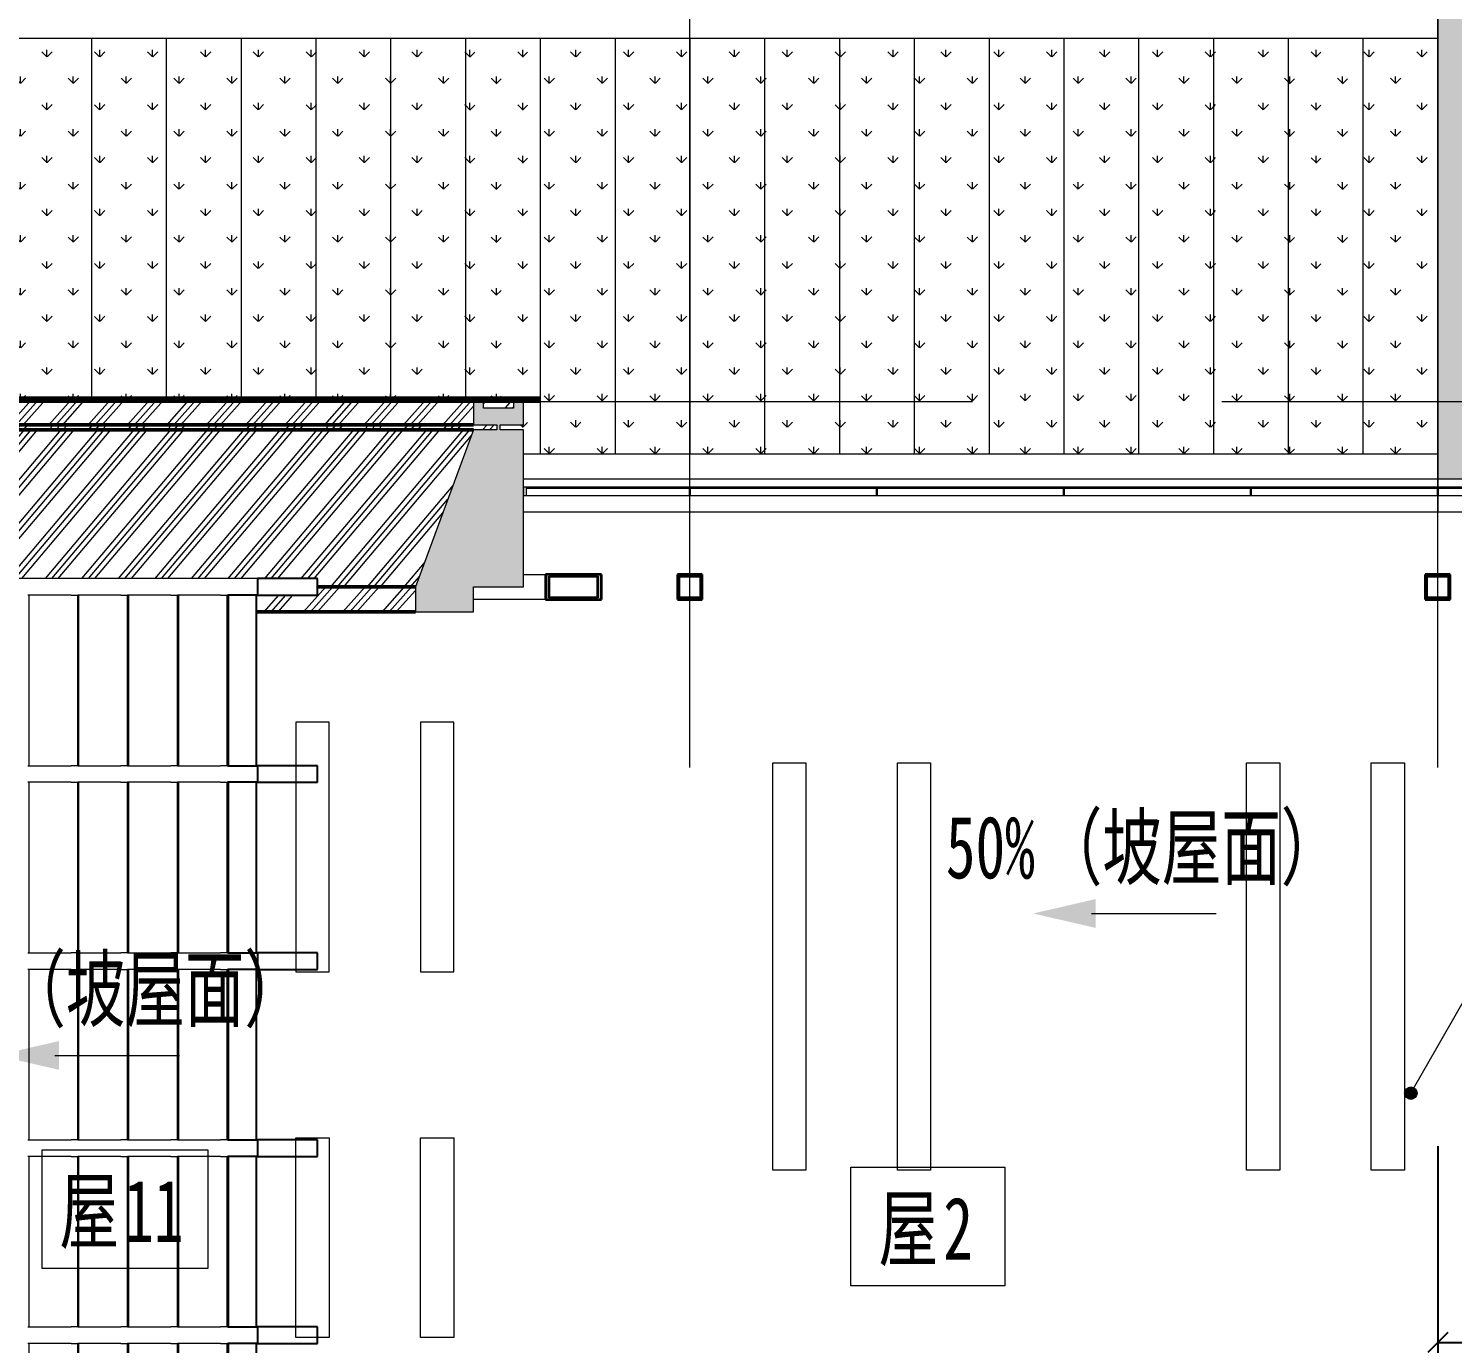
# Model space of a CAD drawing. Header units: millimetres. Extents: x 124696 to 347024, y 412631 to 564609.
# Drawn here: x 154693 to 163260, y 540677 to 548586 of the extents above; entities that cross this region are included whole.
import ezdxf

# ---------------------------------------------------------------- set-up
doc = ezdxf.new("R2010")
doc.units = ezdxf.units.MM
doc.header["$LTSCALE"] = 1500
doc.header["$MEASUREMENT"] = 0
for name, pattern in [('二层平面图$0$Aligning Line', [6.35, 3.175, -3.175]), ('二层平面图$0$IMPORT-216002', [3, 2, -1]), ('二层平面图$0$轴网线_12_3_3_3 mm', [21, 12, -3, 3, -3])]:
    doc.linetypes.add(name, pattern=pattern)
doc.layers.add('0-建筑底图', color=7, linetype='Continuous')
for name, color, linetype, lineweight in [('二层平面图$0$0-1', 7, 'Continuous', 5), ('二层平面图$0$A-FLOR-STRS', 51, 'Continuous', 9), ('二层平面图$0$A-LINE', 7, 'Continuous', 9), ('二层平面图$0$A-LINE-1', 7, '二层平面图$0$IMPORT-216002', 9), ('二层平面图$0$A-LINE-2', 7, 'Continuous', 20), ('二层平面图$0$A-LINE-4', 7, '二层平面图$0$Aligning Line', 100), ('二层平面图$0$A-NORM-MODEL-1', 9, 'Continuous', 9), ('二层平面图$0$A-NORM-MODEL-2', 90, 'Continuous', 25), ('二层平面图$0$A-ROOF', 241, 'Continuous', 9), ('二层平面图$0$A-ROOF-2', 254, 'Continuous', 5), ('二层平面图$0$A-ROOF-3', 50, 'Continuous', 50), ('二层平面图$0$A-ROOF-GRID-1', 9, 'Continuous', 9), ('二层平面图$0$A-WALL-CURT-PANEL-2', 7, 'Continuous', 9), ('二层平面图$0$A-WALL-CURT-PANEL-3', 140, 'Continuous', 9), ('二层平面图$0$A-WALL-CURT-STILE-2', 7, 'Continuous', 9), ('二层平面图$0$A-WALL-CURT-STILE-3', 7, 'Continuous', 9), ('二层平面图$0$ANNO-DIMS', 3, 'Continuous', 15), ('二层平面图$0$ANNO-DOTE-1', 10, '二层平面图$0$轴网线_12_3_3_3 mm', 15), ('二层平面图$0$ANNO-TEXT', 7, 'Continuous', 15), ('二层平面图$0$ANNO-TEXT-1', 1, 'Continuous', 15), ('二层平面图$0$FLOR-PATT', 99, 'Continuous', 9), ('二层平面图$0$S-BEAM', 4, 'Continuous', 9), ('二层平面图$0$S-BEAM-1', 7, 'Continuous', 9), ('二层平面图$0$S-BEAM-2', 130, 'Continuous', 35), ('二层平面图$0$S-COLU-1', 250, 'Continuous', 5), ('二层平面图$0$S-COLU-2', 130, 'Continuous', 35)]:
    doc.layers.add(name, color=color, linetype=linetype, lineweight=lineweight)
doc.styles.add('二层平面图$0$黑体', font='simhei.ttf', dxfattribs={"width": 0.7, "height": 375})
doc.styles.add('二层平面图$0$黑体_5', font='simhei.ttf', dxfattribs={"width": 0.7, "height": 330})
doc.dimstyles.new('二层平面图$0$直线_2_2mm_黑体_引线_文字在上_3', dxfattribs={"dimscale": 304.8, "dimtxt": 412.811453, "dimasz": 0.393701, "dimexe": 0.984252, "dimexo": 0.0625, "dimgap": 0.147638, "dimtad": 1, "dimdec": 0, "dimzin": 0, "dimdsep": 46, "dimtxsty": '二层平面图$0$黑体_5', "dimblk1": '二层平面图$0$_Oblique', "dimblk2": '二层平面图$0$_Oblique', "dimsah": 1, "dimcen": 0.09, "dimazin": 0, "dimtfac": 1, "dimtdec": 4, "dimtix": 1, "dimtmove": 0, "dimatfit": 3, "dimfxl": 3.937008, "dimfxlon": 1, "dimtvp": 1, "dimtolj": 1, "dimtzin": 0, "dimarcsym": 2})
pattern_1 = [(90, (0, 0), (-159.099, 159.099), [42.187, -276.011]), (45, (0, 0), (-159.09903, 159.09903), [42.188, -182.813]), (135, (0, 0), (-159.09903, -159.09903), [42.188, -182.813])]
pattern_2 = [(90, (0, 0), (-159.099, 159.099), [42.187, -276.011]), (45, (0, 0), (-159.099, 159.099), [42.187, -182.812]), (135, (0, 0), (-159.099, -159.099), [42.188, -182.813])]

# ---------------------------------------------------------------- blocks, each defined once
blk = doc.blocks.new('二层平面图$0$屋顶檐口1 - 屋顶檐口1-2761451-104-2F')
at = {"layer": '二层平面图$0$A-ROOF'}
blk.add_hatch(color=256, dxfattribs=at).paths.add_polyline_path([(11849.4, 88725), (12199.4, 88725), (12199.4, 88875), (12499.4, 88875), (12499.4, 89820), (12359.4, 89820), (12359.4, 89850), (12499.4, 89850), (12499.4, 90000), (12439.4, 90000), (12439.4, 89950), (12259.4, 89950), (12259.4, 90000), (12199.4, 90000), (12199.4, 89850), (12339.4, 89850), (12339.4, 89820), (12199.4, 89820), (11849.4, 88875)])
at = {"layer": '二层平面图$0$A-ROOF-GRID-1'}
h = blk.add_hatch(dxfattribs=at)
h.set_pattern_fill('FP_52', color=256, style=0, pattern_type=2)
h.set_pattern_definition([(48.19, (1919.88, 0), (-118.58652, 132.5819), []), (48.19, (1961.8, 0), (-0.00192, 265.16498), []), (48.19, (1877.95, 0), (-0.00192, 265.16498), [])])
h.paths.add_polyline_path([(9272.3, 89850), (12199.4, 89850), (12199.4, 90000), (9000, 90000), (9000, 89850)])
h = blk.add_hatch(dxfattribs=at)
h.set_pattern_fill('FP_53', color=256, style=0, pattern_type=2)
h.set_pattern_definition([(48.19, (1967.88, 0), (-118.58652, 132.5819), []), (48.19, (2009.8, 0), (-0.00192, 265.16498), []), (48.19, (1925.95, 0), (-0.00192, 265.16498), [])])
h.paths.add_polyline_path([(12259.4, 89950), (12439.4, 89950), (12439.4, 90000), (12259.4, 90000)])
h = blk.add_hatch(dxfattribs=at)
h.set_pattern_fill('FP_51', color=256, style=0, pattern_type=2)
h.set_pattern_definition([(48.19, (1947.88, 0), (-118.58652, 132.5819), []), (48.19, (1989.8, 0), (-0.00192, 265.16498), []), (48.19, (1905.95, 0), (-0.00192, 265.16498), [])])
h.paths.add_polyline_path([(11849.4, 89820), (12339.4, 89820), (12339.4, 89850), (9000, 89850), (9000, 89820), (11343.2, 89820)])
h = blk.add_hatch(dxfattribs=at)
h.set_pattern_fill('FP_50', color=256, style=0, pattern_type=2)
h.set_pattern_definition([(49.845, (-4607.06, 1706.32), (-118.98097, 119.71406), []), (49.845, (-4565, 1710.09), (-0.0015, 260.73173), []), (49.845, (-4649.13, 1702.55), (-0.0015, 260.73173), [])])
h.paths.add_polyline_path([(11259.4, 88875), (11849.4, 88875), (12199.4, 89820), (9000, 89820), (9000, 88925), (11259.4, 88925)])
h = blk.add_hatch(dxfattribs=at)
h.set_pattern_fill('FP_54', color=256, style=0, pattern_type=2)
h.set_pattern_definition([(48.19, (1849.88, 0), (-118.58652, 132.5819), []), (48.19, (1891.8, 0), (-0.00192, 265.16498), []), (48.19, (1807.95, 0), (-0.00192, 265.16498), [])])
h.paths.add_polyline_path([(11259.4, 88725), (11849.4, 88725), (11849.4, 88875), (11259.4, 88875), (11259.4, 88825), (10894, 88825), (10894, 88725), (10899.4, 88725)])
at = {"layer": '二层平面图$0$A-ROOF-2'}
for p, q in [((12259.4, 90000), (12199.4, 90000)), ((12199.4, 90000), (12199.4, 89850)), ((12259.4, 89950), (12259.4, 90000)), ((12499.4, 90000), (12439.4, 90000)), ((12439.4, 90000), (12439.4, 89950)), ((12499.4, 89850), (12499.4, 90000)), ((12439.4, 89950), (12259.4, 89950)), ((12199.4, 89820), (11849.4, 88875)), ((12199.4, 89850), (12339.4, 89850)), ((12339.4, 89820), (12199.4, 89820)), ((12339.4, 89850), (12339.4, 89820)), ((12359.4, 89820), (12359.4, 89850)), ((12359.4, 89850), (12499.4, 89850)), ((12499.4, 89820), (12359.4, 89820)), ((12499.4, 88875), (12499.4, 89820)), ((11849.4, 88875), (11849.4, 88725)), ((12199.4, 88725), (12199.4, 88875)), ((12199.4, 88875), (12499.4, 88875)), ((11849.4, 88725), (12199.4, 88725))]:
    blk.add_line(p, q, dxfattribs=at)
at = {"layer": '二层平面图$0$A-ROOF-3'}
for p, q in [((12199.4, 90000), (9000, 90000)), ((12439.4, 90000), (12259.4, 90000)), ((12199.4, 89850), (9000, 89850)), ((12199.4, 89820), (9000, 89820)), ((11259.4, 88875), (11849.4, 88875)), ((11849.4, 88725), (10894, 88725))]:
    blk.add_line(p, q, dxfattribs=at)
blk = doc.blocks.new('二层平面图$0$SHS-Roof-center_rvt-1-104-2F')
at = {"layer": '二层平面图$0$A-NORM-MODEL-1'}
for p, q in [((10899.4, 88925), (9000, 88925)), ((9525, 88825), (9517.5, 88825)), ((9525, 87800), (9525, 88825)), ((9777.2, 88825), (9525, 88825)), ((9777.2, 88825), (9817.5, 88825)), ((9817.5, 87800), (9817.5, 88825)), ((9825, 88825), (9817.5, 88825)), ((9825, 87800), (9825, 88825)), ((10077.2, 88825), (9825, 88825)), ((10077.2, 88825), (10117.5, 88825)), ((10117.5, 87800), (10117.5, 88825)), ((10125, 88825), (10117.5, 88825)), ((10125, 87800), (10125, 88825)), ((10377.2, 88825), (10125, 88825)), ((10377.2, 88825), (10417.5, 88825)), ((10417.5, 87800), (10417.5, 88825)), ((10425, 88825), (10417.5, 88825)), ((10425, 87800), (10425, 88825)), ((10677.2, 88825), (10425, 88825)), ((10677.2, 88825), (10717.5, 88825)), ((10717.5, 87800), (10717.5, 88825)), ((10723.4, 88825), (10717.5, 88825)), ((10894, 88825), (10899.4, 88825)), ((9517.5, 87800), (9525, 87800)), ((9525, 87800), (9777.2, 87800)), ((9817.5, 87800), (9777.2, 87800)), ((9817.5, 87800), (9825, 87800)), ((9825, 87800), (10077.2, 87800)), ((10117.5, 87800), (10077.2, 87800)), ((10117.5, 87800), (10125, 87800)), ((10125, 87800), (10377.2, 87800)), ((10417.5, 87800), (10377.2, 87800)), ((10417.5, 87800), (10425, 87800)), ((10425, 87800), (10677.2, 87800)), ((10717.5, 87800), (10677.2, 87800)), ((10717.5, 87800), (10723.4, 87800)), ((10899.4, 87800), (10894, 87800)), ((9525, 87700), (9517.5, 87700)), ((9525, 86675), (9525, 87700)), ((9777.2, 87700), (9525, 87700)), ((9777.2, 87700), (9817.5, 87700)), ((9817.5, 86675), (9817.5, 87700)), ((9825, 87700), (9817.5, 87700)), ((9825, 86675), (9825, 87700)), ((10077.2, 87700), (9825, 87700)), ((10077.2, 87700), (10117.5, 87700)), ((10117.5, 86675), (10117.5, 87700)), ((10125, 87700), (10117.5, 87700)), ((10125, 86675), (10125, 87700)), ((10377.2, 87700), (10125, 87700)), ((10377.2, 87700), (10417.5, 87700)), ((10417.5, 86675), (10417.5, 87700)), ((10425, 87700), (10417.5, 87700)), ((10425, 86675), (10425, 87700)), ((10677.2, 87700), (10425, 87700)), ((10677.2, 87700), (10717.5, 87700)), ((10717.5, 86675), (10717.5, 87700)), ((10723.4, 87700), (10717.5, 87700)), ((10894, 87700), (10899.4, 87700)), ((9517.5, 86675), (9525, 86675)), ((9525, 86675), (9777.2, 86675)), ((9817.5, 86675), (9777.2, 86675)), ((9817.5, 86675), (9825, 86675)), ((9825, 86675), (10077.2, 86675)), ((10117.5, 86675), (10077.2, 86675)), ((10117.5, 86675), (10125, 86675)), ((10125, 86675), (10377.2, 86675)), ((10417.5, 86675), (10377.2, 86675)), ((10417.5, 86675), (10425, 86675)), ((10425, 86675), (10677.2, 86675)), ((10717.5, 86675), (10677.2, 86675)), ((10717.5, 86675), (10723.4, 86675)), ((10899.4, 86675), (10894, 86675)), ((9525, 86575), (9517.5, 86575)), ((9525, 85550), (9525, 86575)), ((9777.2, 86575), (9525, 86575)), ((9777.2, 86575), (9817.5, 86575)), ((9817.5, 85550), (9817.5, 86575)), ((9825, 86575), (9817.5, 86575)), ((9825, 85550), (9825, 86575)), ((10077.2, 86575), (9825, 86575)), ((10077.2, 86575), (10117.5, 86575)), ((10117.5, 85550), (10117.5, 86575)), ((10125, 86575), (10117.5, 86575)), ((10125, 85550), (10125, 86575)), ((10377.2, 86575), (10125, 86575)), ((10377.2, 86575), (10417.5, 86575)), ((10417.5, 85550), (10417.5, 86575)), ((10425, 86575), (10417.5, 86575)), ((10425, 85550), (10425, 86575)), ((10677.2, 86575), (10425, 86575)), ((10677.2, 86575), (10717.5, 86575)), ((10717.5, 85550), (10717.5, 86575)), ((10723.4, 86575), (10717.5, 86575)), ((10894, 86575), (10899.4, 86575)), ((9517.5, 85550), (9525, 85550)), ((9525, 85550), (9777.2, 85550)), ((9817.5, 85550), (9777.2, 85550)), ((9817.5, 85550), (9825, 85550)), ((9825, 85550), (10077.2, 85550)), ((10117.5, 85550), (10077.2, 85550)), ((10117.5, 85550), (10125, 85550)), ((10125, 85550), (10377.2, 85550)), ((10417.5, 85550), (10377.2, 85550)), ((10417.5, 85550), (10425, 85550)), ((10425, 85550), (10677.2, 85550)), ((10717.5, 85550), (10677.2, 85550)), ((10717.5, 85550), (10723.4, 85550)), ((10899.4, 85550), (10894, 85550)), ((9525, 85450), (9517.5, 85450)), ((9525, 84425), (9525, 85450)), ((9777.2, 85450), (9525, 85450)), ((9777.2, 85450), (9817.5, 85450)), ((9817.5, 84425), (9817.5, 85450)), ((9825, 85450), (9817.5, 85450)), ((9825, 84425), (9825, 85450)), ((10077.2, 85450), (9825, 85450)), ((10077.2, 85450), (10117.5, 85450)), ((10117.5, 84425), (10117.5, 85450)), ((10125, 85450), (10117.5, 85450)), ((10125, 84425), (10125, 85450)), ((10377.2, 85450), (10125, 85450)), ((10377.2, 85450), (10417.5, 85450)), ((10417.5, 84425), (10417.5, 85450)), ((10425, 85450), (10417.5, 85450)), ((10425, 84425), (10425, 85450)), ((10677.2, 85450), (10425, 85450)), ((10677.2, 85450), (10717.5, 85450)), ((10717.5, 84425), (10717.5, 85450)), ((10723.4, 85450), (10717.5, 85450)), ((10894, 85450), (10899.4, 85450)), ((9517.5, 84425), (9525, 84425)), ((9525, 84425), (9777.2, 84425)), ((9817.5, 84425), (9777.2, 84425)), ((9817.5, 84425), (9825, 84425)), ((9825, 84425), (10077.2, 84425)), ((10117.5, 84425), (10077.2, 84425)), ((10117.5, 84425), (10125, 84425)), ((10125, 84425), (10377.2, 84425)), ((10417.5, 84425), (10377.2, 84425)), ((10417.5, 84425), (10425, 84425)), ((10425, 84425), (10677.2, 84425)), ((10717.5, 84425), (10677.2, 84425)), ((10717.5, 84425), (10723.4, 84425)), ((10899.4, 84425), (10894, 84425)), ((9525, 84325), (9517.5, 84325)), ((9525, 83300), (9525, 84325)), ((9777.2, 84325), (9525, 84325)), ((9777.2, 84325), (9817.5, 84325)), ((9817.5, 83300), (9817.5, 84325)), ((9825, 84325), (9817.5, 84325)), ((9825, 83300), (9825, 84325)), ((10077.2, 84325), (9825, 84325)), ((10077.2, 84325), (10117.5, 84325)), ((10117.5, 83300), (10117.5, 84325)), ((10125, 84325), (10117.5, 84325)), ((10125, 83300), (10125, 84325)), ((10377.2, 84325), (10125, 84325)), ((10377.2, 84325), (10417.5, 84325)), ((10417.5, 83300), (10417.5, 84325)), ((10425, 84325), (10417.5, 84325)), ((10425, 83300), (10425, 84325)), ((10677.2, 84325), (10425, 84325)), ((10677.2, 84325), (10717.5, 84325)), ((10717.5, 83300), (10717.5, 84325)), ((10723.4, 84325), (10717.5, 84325)), ((10894, 84325), (10899.4, 84325))]:
    blk.add_line(p, q, dxfattribs=at)
at = {"layer": '二层平面图$0$A-NORM-MODEL-2'}
for p, q in [((10899.4, 88925), (10899.4, 88825)), ((11259.4, 88925), (10899.4, 88925)), ((11259.4, 88825), (11259.4, 88925)), ((10894, 88825), (10723.4, 88825)), ((10723.4, 88825), (10723.4, 87800)), ((10894, 87800), (10894, 88825)), ((10899.4, 88825), (11259.4, 88825)), ((10723.4, 87800), (10894, 87800)), ((10899.4, 87800), (10899.4, 87700)), ((11259.4, 87800), (10899.4, 87800)), ((11259.4, 87700), (11259.4, 87800)), ((10894, 87700), (10723.4, 87700)), ((10723.4, 87700), (10723.4, 86675)), ((10894, 86675), (10894, 87700)), ((10899.4, 87700), (11259.4, 87700)), ((10723.4, 86675), (10894, 86675)), ((10899.4, 86675), (10899.4, 86575)), ((11259.4, 86675), (10899.4, 86675)), ((11259.4, 86575), (11259.4, 86675)), ((10894, 86575), (10723.4, 86575)), ((10723.4, 86575), (10723.4, 85550)), ((10894, 85550), (10894, 86575)), ((10899.4, 86575), (11259.4, 86575)), ((10723.4, 85550), (10894, 85550)), ((10899.4, 85550), (10899.4, 85450)), ((11259.4, 85550), (10899.4, 85550)), ((11259.4, 85450), (11259.4, 85550)), ((10894, 85450), (10723.4, 85450)), ((10723.4, 85450), (10723.4, 84425)), ((10894, 84425), (10894, 85450)), ((10899.4, 85450), (11259.4, 85450)), ((10723.4, 84425), (10894, 84425)), ((10899.4, 84425), (10899.4, 84325)), ((11259.4, 84425), (10899.4, 84425)), ((11259.4, 84325), (11259.4, 84425)), ((10894, 84325), (10723.4, 84325)), ((10723.4, 84325), (10723.4, 83300)), ((10894, 83300), (10894, 84325)), ((10899.4, 84325), (11259.4, 84325))]:
    blk.add_line(p, q, dxfattribs=at)
at = {"layer": '二层平面图$0$A-ROOF'}
blk.add_blockref('二层平面图$0$屋顶檐口1 - 屋顶檐口1-2761451-104-2F', (0, 0), dxfattribs=at)
blk = doc.blocks.new('二层平面图$0$S-梁-钢-箱形1 - _-150x150x10x10-2248753-104-2F')
at = {"layer": '二层平面图$0$S-BEAM-1'}
h = blk.add_hatch(color=256, dxfattribs=at)
h.paths.add_polyline_path([(12723.8, 88800), (12967.7, 88800), (12967.7, 88950), (12632.3, 88950), (12632.3, 88800)])
h.paths.add_polyline_path([(12654.7, 88810), (12654.7, 88940), (12945.3, 88940), (12945.3, 88810), (12723.8, 88810)])
for p, q in [((12499.4, 88950), (12632.3, 88950)), ((12632.3, 88800), (12199.4, 88800))]:
    blk.add_line(p, q, dxfattribs=at)
at = {"layer": '二层平面图$0$S-BEAM-2'}
for p, q in [((12967.7, 88950), (12632.3, 88950)), ((12632.3, 88950), (12632.3, 88800)), ((12654.7, 88810), (12654.7, 88940)), ((12654.7, 88940), (12945.3, 88940)), ((12945.3, 88940), (12945.3, 88810)), ((12967.7, 88800), (12967.7, 88950)), ((12632.3, 88800), (12967.7, 88800)), ((12945.3, 88810), (12654.7, 88810))]:
    blk.add_line(p, q, dxfattribs=at)
blk = doc.blocks.new('二层平面图$0$SHS-Structure-Center_rvt-1-104-2F')
at = {"layer": '二层平面图$0$S-COLU-1'}
h = blk.add_hatch(color=256, dxfattribs=at)
h.paths.add_polyline_path([(13575, 88800), (13575, 88950), (13425, 88950), (13425, 88800)])
h.paths.add_polyline_path([(13435, 88810), (13435, 88940), (13565, 88940), (13565, 88810)])
h = blk.add_hatch(color=256, dxfattribs=at)
h.paths.add_polyline_path([(18075, 88800), (18075, 88950), (17925, 88950), (17925, 88800), (18073.7, 88800)])
h.paths.add_polyline_path([(17935, 88810), (17935, 88940), (18065, 88940), (18065, 88810)])
at = {"layer": '二层平面图$0$S-COLU-2'}
for p, q in [((13575, 88950), (13425, 88950)), ((13425, 88950), (13425, 88800)), ((13435, 88940), (13565, 88940)), ((13435, 88810), (13435, 88940)), ((13565, 88940), (13565, 88810)), ((13575, 88800), (13575, 88950)), ((18075, 88950), (17925, 88950)), ((17925, 88950), (17925, 88800)), ((17935, 88940), (18065, 88940)), ((17935, 88810), (17935, 88940)), ((18065, 88940), (18065, 88810)), ((18075, 88800), (18075, 88950)), ((13425, 88800), (13575, 88800)), ((13565, 88810), (13435, 88810)), ((17925, 88800), (18075, 88800)), ((18065, 88810), (17935, 88810))]:
    blk.add_line(p, q, dxfattribs=at)
at = {"layer": '二层平面图$0$S-BEAM'}
blk.add_blockref('二层平面图$0$S-梁-钢-箱形1 - _-150x150x10x10-2248753-104-2F', (0, 0), dxfattribs=at)
blk = doc.blocks.new('二层平面图$0$系统嵌板 - 白色拉板网 B-8735269-104-2F')
at = {"layer": '二层平面图$0$A-WALL-CURT-PANEL-3'}
for p, q in [((558.5, 5), (-558.5, 5)), ((-558.5, 5), (-558.5, 0)), ((-558.5, 0), (558.5, 0)), ((558.5, 0), (558.5, 5))]:
    blk.add_line(p, q, dxfattribs=at)
blk = doc.blocks.new('二层平面图$0$系统嵌板 - 白色拉板网 B-8975203-104-2F')
at = {"layer": '二层平面图$0$A-WALL-CURT-PANEL-3'}
for p, q in [((561.7, 5), (-555.3, 5)), ((-555.3, 5), (-555.3, 0)), ((-555.3, 0), (561.7, 0)), ((561.7, 0), (561.7, 5))]:
    blk.add_line(p, q, dxfattribs=at)
blk = doc.blocks.new('二层平面图$0$系统嵌板 - 白色拉板网 B-8975204-104-2F')
at = {"layer": '二层平面图$0$A-WALL-CURT-PANEL-3'}
for p, q in [((558.5, 5), (-558.5, 5)), ((-558.5, 5), (-558.5, 0)), ((-558.5, 0), (558.5, 0)), ((558.5, 0), (558.5, 5))]:
    blk.add_line(p, q, dxfattribs=at)
blk = doc.blocks.new('二层平面图$0$系统嵌板 - 白色拉板网 B-V108-104-2F')
at = {"layer": '二层平面图$0$A-WALL-CURT-PANEL-3'}
for p, q in [((558.5, 5), (-558.5, 5)), ((-558.5, 5), (-558.5, 0)), ((-558.5, 0), (558.5, 0)), ((558.5, 0), (558.5, 5))]:
    blk.add_line(p, q, dxfattribs=at)
blk = doc.blocks.new('二层平面图$0$系统嵌板 - 白色拉板网 B-V109-104-2F')
at = {"layer": '二层平面图$0$A-WALL-CURT-PANEL-3'}
for p, q in [((420.2, 5), (-558.5, 5)), ((-558.5, 5), (-558.5, 0)), ((-558.5, 0), (420.2, 0)), ((420.2, 0), (420.2, 5))]:
    blk.add_line(p, q, dxfattribs=at)
blk = doc.blocks.new('二层平面图$0$矩形竖梃 - 8 x 50 mm 蜂窝铝板幕墙开缝-8736617-104-2F')
at = {"layer": '二层平面图$0$A-WALL-CURT-STILE-3'}
for p, q in [((-4, 0), (4, 0)), ((-4, -50), (-4, 0)), ((4, 0), (4, -50)), ((4, -50), (-4, -50))]:
    blk.add_line(p, q, dxfattribs=at)
blk = doc.blocks.new('二层平面图$0$矩形竖梃 - 8 x 50 mm 蜂窝铝板幕墙开缝-8736633-104-2F')
at = {"layer": '二层平面图$0$A-WALL-CURT-STILE-3'}
for p, q in [((-4, 0), (4, 0)), ((-4, -50), (-4, 0)), ((4, 0), (4, -50)), ((4, -50), (-4, -50))]:
    blk.add_line(p, q, dxfattribs=at)
blk = doc.blocks.new('二层平面图$0$矩形竖梃 - 8 x 50 mm 蜂窝铝板幕墙开缝-8736619-104-2F')
at = {"layer": '二层平面图$0$A-WALL-CURT-STILE-3'}
for p, q in [((-4, 0), (4, 0)), ((-4, -50), (-4, 0)), ((4, 0), (4, -50)), ((4, -50), (-4, -50))]:
    blk.add_line(p, q, dxfattribs=at)
blk = doc.blocks.new('二层平面图$0$矩形竖梃 - 8 x 50 mm 蜂窝铝板幕墙开缝-V110-104-2F')
at = {"layer": '二层平面图$0$A-WALL-CURT-STILE-3'}
for p, q in [((-4, 0), (4, 0)), ((-4, -50), (-4, 0)), ((4, 0), (4, -50)), ((4, -50), (-4, -50))]:
    blk.add_line(p, q, dxfattribs=at)
blk = doc.blocks.new('二层平面图$0$矩形竖梃 - 8 x 50 mm 蜂窝铝板幕墙开缝-8344291-104-2F')
at = {"layer": '二层平面图$0$A-WALL-CURT-STILE-3'}
for p, q in [((12517.3, 89475), (12499.4, 89475)), ((12499.4, 89475), (12499.4, 89425)), ((12517.3, 89425), (12517.3, 89475)), ((12499.4, 89425), (12517.3, 89425))]:
    blk.add_line(p, q, dxfattribs=at)
blk = doc.blocks.new('二层平面图$0$系统嵌板 - 白色拉板网 B-V117-104-2F')
at = {"layer": '二层平面图$0$A-WALL-CURT-PANEL-3'}
for p, q in [((558.5, 5), (-558.5, 5)), ((-558.5, 5), (-558.5, 0)), ((-558.5, 0), (558.5, 0)), ((558.5, 0), (558.5, 5))]:
    blk.add_line(p, q, dxfattribs=at)
blk = doc.blocks.new('二层平面图$0$矩形竖梃 - 8 x 50 mm 蜂窝铝板幕墙开缝-V118-104-2F')
at = {"layer": '二层平面图$0$A-WALL-CURT-STILE-3'}
for p, q in [((-4, 0), (4, 0)), ((-4, -50), (-4, 0)), ((4, 0), (4, -50)), ((4, -50), (-4, -50))]:
    blk.add_line(p, q, dxfattribs=at)
blk = doc.blocks.new('二层平面图$0$矩形竖梃 - 8 x 50 mm 蜂窝铝板幕墙开缝-8736634-104-2F')
at = {"layer": '二层平面图$0$A-WALL-CURT-STILE-2'}
blk.add_line((16879, 89425), (17996, 89425), dxfattribs=at)
blk = doc.blocks.new('二层平面图$0$矩形竖梃 - 8 x 50 mm 蜂窝铝板幕墙开缝-8736622-104-2F')
at = {"layer": '二层平面图$0$A-WALL-CURT-STILE-2'}
blk.add_line((18004, 89425), (19121, 89425), dxfattribs=at)
blk = doc.blocks.new('二层平面图$0$矩形竖梃 - 8 x 50 mm 蜂窝铝板幕墙开缝-V129-104-2F')
at = {"layer": '二层平面图$0$A-WALL-CURT-STILE-2'}
blk.add_line((14629, 89425), (15746, 89425), dxfattribs=at)
blk = doc.blocks.new('二层平面图$0$矩形竖梃 - 8 x 50 mm 蜂窝铝板幕墙开缝-V130-104-2F')
at = {"layer": '二层平面图$0$A-WALL-CURT-STILE-2'}
blk.add_line((12517.3, 89425), (13496, 89425), dxfattribs=at)
blk = doc.blocks.new('二层平面图$0$符号排水箭头_实线 - 排水箭头-5937200-104-2F')
at = {"layer": '二层平面图$0$ANNO-TEXT'}
blk.add_hatch(color=256, dxfattribs=at).paths.add_polyline_path([(2.5, 0.577), (2.5, -0.577), (0, 0)])
blk.add_line((2.339, 0), (7.339, 0), dxfattribs=at)
blk = doc.blocks.new('二层平面图$0$_Oblique')
at = {"color": 0, "linetype": 'ByBlock', "lineweight": -2}
blk.add_line((-0.5, -0.5), (0.5, 0.5), dxfattribs=at)
blk = doc.blocks.new('*D2706')
at = {"layer": '二层平面图$0$ANNO-DIMS', "color": 0, "lineweight": -2, "transparency": 16777216}
for p, q in [((18000, 85511.3), (18000, 84030.3)), ((22500, 83149.4), (22500, 84630.3)), ((18000, 84330.3), (22500, 84330.3))]:
    blk.add_line(p, q, dxfattribs=at)
at = {"layer": '二层平面图$0$ANNO-DIMS', "color": 0, "lineweight": -2, "transparency": 16777216, "xscale": 120, "yscale": 120, "zscale": 120, "rotation": 180}
blk.add_blockref('二层平面图$0$_Oblique', (18000, 84330.3), dxfattribs=at)
at = {"layer": '二层平面图$0$ANNO-DIMS', "color": 0, "lineweight": -2, "transparency": 16777216, "xscale": 120, "yscale": 120, "zscale": 120}
blk.add_blockref('二层平面图$0$_Oblique', (22500, 84330.3), dxfattribs=at)
at = {"layer": '二层平面图$0$ANNO-DIMS', "color": 0, "transparency": 16777216, "insert": (20250, 84542.2), "char_height": 330, "width": 806.422, "attachment_point": 5, "style": '二层平面图$0$黑体_5'}
blk.add_mtext('\\A1;4500', dxfattribs=at)
blk = doc.blocks.new('二层平面图')
at = {"layer": '二层平面图$0$A-FLOR-STRS'}
h = blk.add_hatch(dxfattribs=at)
h.set_pattern_fill('FP_72', color=8, style=0, pattern_type=2)
h.set_pattern_definition(pattern_1)
h.paths.add_polyline_path([(9450, 90000), (9900, 90000), (9900, 92175), (9450, 92175), (9450, 90083.2)])
h = blk.add_hatch(dxfattribs=at)
h.set_pattern_fill('FP_72', color=8, style=0, pattern_type=2)
h.set_pattern_definition(pattern_1)
h.paths.add_polyline_path([(10221.3, 90000), (10350, 90000), (10350, 92175), (9900, 92175), (9900, 90000), (9962.6, 90000)])
h = blk.add_hatch(dxfattribs=at)
h.set_pattern_fill('FP_72', color=8, style=0, pattern_type=2)
h.set_pattern_definition(pattern_1)
h.paths.add_polyline_path([(10652.9, 90000), (10800, 90000), (10800, 92175), (10350, 92175), (10350, 90000)])
h = blk.add_hatch(dxfattribs=at)
h.set_pattern_fill('FP_72', color=8, style=0, pattern_type=2)
h.set_pattern_definition(pattern_1)
h.paths.add_polyline_path([(10800, 90000), (11250, 90000), (11250, 92175), (10800, 92175), (10800, 90124.8)])
h = blk.add_hatch(dxfattribs=at)
h.set_pattern_fill('FP_72', color=8, style=0, pattern_type=2)
h.set_pattern_definition(pattern_1)
h.paths.add_polyline_path([(11700, 90000), (11700, 92175), (11250, 92175), (11250, 90000), (11343.2, 90000)])
h = blk.add_hatch(dxfattribs=at)
h.set_pattern_fill('FP_72', color=8, style=0, pattern_type=2)
h.set_pattern_definition(pattern_1)
h.paths.add_polyline_path([(12150, 90000), (12150, 92175), (11700, 92175), (11700, 90000), (12033.5, 90000)])
h = blk.add_hatch(dxfattribs=at)
h.set_pattern_fill('FP_107', color=8, style=0, pattern_type=2)
h.set_pattern_definition(pattern_2)
h.paths.add_polyline_path([(12499.4, 89675), (12600, 89675), (12600, 92175), (12150, 92175), (12150, 90000), (12499.4, 90000), (12499.4, 89850), (12359.4, 89850), (12359.4, 89820), (12499.4, 89820)])
h = blk.add_hatch(dxfattribs=at)
h.set_pattern_fill('FP_72', color=8, style=0, pattern_type=2)
h.set_pattern_definition(pattern_1)
h.paths.add_polyline_path([(13050, 89675), (13050, 92175), (12600, 92175), (12600, 89675), (12723.8, 89675)])
h = blk.add_hatch(dxfattribs=at)
h.set_pattern_fill('FP_72', color=8, style=0, pattern_type=2)
h.set_pattern_definition(pattern_1)
h.paths.add_polyline_path([(13500, 89675), (13500, 92175), (13050, 92175), (13050, 89675), (13469.9, 89675)])
h = blk.add_hatch(dxfattribs=at)
h.set_pattern_fill('FP_72', color=8, style=0, pattern_type=2)
h.set_pattern_definition(pattern_1)
h.paths.add_polyline_path([(13500, 89675), (13950, 89675), (13950, 92175), (13500, 92175), (13500, 89840.8)])
h = blk.add_hatch(dxfattribs=at)
h.set_pattern_fill('FP_72', color=8, style=0, pattern_type=2)
h.set_pattern_definition(pattern_1)
h.paths.add_polyline_path([(13950, 89675), (14400, 89675), (14400, 92175), (13950, 92175), (13950, 89827.7)])
h = blk.add_hatch(dxfattribs=at)
h.set_pattern_fill('FP_72', color=8, style=0, pattern_type=2)
h.set_pattern_definition(pattern_1)
h.paths.add_polyline_path([(14788.1, 89675), (14850, 89675), (14850, 92175), (14400, 92175), (14400, 89675), (14495.7, 89675)])
h = blk.add_hatch(dxfattribs=at)
h.set_pattern_fill('FP_72', color=8, style=0, pattern_type=2)
h.set_pattern_definition(pattern_1)
h.paths.add_polyline_path([(14850, 89675), (15300, 89675), (15300, 92175), (14850, 92175), (14850, 90124.8)])
h = blk.add_hatch(dxfattribs=at)
h.set_pattern_fill('FP_72', color=8, style=0, pattern_type=2)
h.set_pattern_definition(pattern_1)
h.paths.add_polyline_path([(15750, 89675), (15750, 92175), (15300, 92175), (15300, 89675), (15485, 89675)])
h = blk.add_hatch(dxfattribs=at)
h.set_pattern_fill('FP_72', color=8, style=0, pattern_type=2)
h.set_pattern_definition(pattern_1)
h.paths.add_polyline_path([(16200, 89675), (16200, 92175), (15750, 92175), (15750, 89675)])
h = blk.add_hatch(dxfattribs=at)
h.set_pattern_fill('FP_72', color=8, style=0, pattern_type=2)
h.set_pattern_definition(pattern_1)
h.paths.add_polyline_path([(16650, 89675), (16650, 92175), (16200, 92175), (16200, 89675)])
h = blk.add_hatch(dxfattribs=at)
h.set_pattern_fill('FP_72', color=8, style=0, pattern_type=2)
h.set_pattern_definition(pattern_1)
h.paths.add_polyline_path([(16865.6, 89675), (17100, 89675), (17100, 92175), (16650, 92175), (16650, 89675)])
h = blk.add_hatch(dxfattribs=at)
h.set_pattern_fill('FP_107', color=8, style=0, pattern_type=2)
h.set_pattern_definition(pattern_2)
h.paths.add_polyline_path([(17100, 89675), (17550, 89675), (17550, 92175), (17100, 92175), (17100, 90124.8)])
h = blk.add_hatch(dxfattribs=at)
h.set_pattern_fill('FP_72', color=8, style=0, pattern_type=2)
h.set_pattern_definition(pattern_1)
h.paths.add_polyline_path([(17556, 89675), (18000, 89675), (18000, 92175), (17550, 92175), (17550, 89675)])
at = {"layer": '二层平面图$0$ANNO-TEXT'}
h = blk.add_hatch(color=8, dxfattribs=at)
edge = h.paths.add_edge_path()
edge.add_arc((17837.5, 85830.6), 37.5, 0, 360)
at = {"layer": '二层平面图$0$FLOR-PATT'}
h = blk.add_hatch(dxfattribs=at)
h.set_pattern_fill('FP_72', color=8, style=0, pattern_type=2)
h.set_pattern_definition(pattern_1)
h.paths.add_polyline_path([(18000, 89525), (45000, 89525), (45000, 94150), (27000, 94150), (27000, 100900), (18000, 100900), (18000, 89653.3)])
at = {"layer": '二层平面图$0$A-FLOR-STRS', "color": 8}
for p, q in [((8100, 92175), (18000, 92175)), ((9450, 92175), (9900, 92175)), ((9900, 92175), (10350, 92175)), ((9900, 92175), (9900, 90000)), ((10350, 92175), (10800, 92175)), ((10350, 92175), (10350, 90000)), ((10800, 92175), (11250, 92175)), ((10800, 92175), (10800, 90000)), ((11250, 92175), (11700, 92175)), ((11250, 92175), (11250, 90000)), ((11700, 92175), (12150, 92175)), ((11700, 92175), (11700, 90000)), ((12150, 92175), (12600, 92175)), ((12150, 92175), (12150, 90000)), ((12600, 92175), (13050, 92175)), ((12600, 92175), (12600, 89675)), ((13050, 92175), (13500, 92175)), ((13050, 92175), (13050, 89675)), ((13500, 92175), (13950, 92175)), ((13500, 92175), (13500, 89675)), ((13950, 92175), (14400, 92175)), ((13950, 92175), (13950, 89675)), ((14400, 92175), (14850, 92175)), ((14400, 92175), (14400, 89675)), ((14850, 92175), (15300, 92175)), ((14850, 92175), (14850, 89675)), ((15300, 92175), (15750, 92175)), ((15300, 92175), (15300, 89675)), ((15750, 92175), (16200, 92175)), ((15750, 92175), (15750, 89675)), ((16200, 92175), (16650, 92175)), ((16200, 92175), (16200, 89675)), ((16650, 92175), (17100, 92175)), ((16650, 92175), (16650, 89675)), ((17100, 92175), (17550, 92175)), ((17100, 92175), (17100, 89675)), ((17550, 92175), (18000, 92175)), ((17550, 92175), (17550, 89675)), ((12499.4, 89675), (12600, 89675)), ((12600, 89675), (13050, 89675)), ((13050, 89675), (13500, 89675)), ((13500, 89675), (13950, 89675)), ((13950, 89675), (14400, 89675)), ((14400, 89675), (14850, 89675)), ((14850, 89675), (15300, 89675)), ((15300, 89675), (15750, 89675)), ((15750, 89675), (16200, 89675)), ((16200, 89675), (16650, 89675)), ((16650, 89675), (17100, 89675)), ((17100, 89675), (17550, 89675)), ((17550, 89675), (18000, 89675)), ((12499.4, 89525), (18000, 89525))]:
    blk.add_line(p, q, dxfattribs=at)
at = {"layer": '二层平面图$0$A-LINE', "color": 8}
for p, q in [((18000, 100900), (18000, 89525)), ((18000, 89525), (45000, 89525)), ((18000, 89525), (18000, 89475)), ((18000, 89525), (18000, 89475)), ((18000, 89425), (18000, 89325)), ((18000, 89425), (18000, 89325)), ((18000, 89325), (12499.4, 89325)), ((26900, 89325), (18000, 89325))]:
    blk.add_line(p, q, dxfattribs=at)
at = {"layer": '二层平面图$0$A-LINE-1', "color": 8}
for p, q in [((12200, 89991.2), (50500, 89991.2)), ((11130, 88061.3), (11130, 86561.3)), ((11330, 88061.3), (11130, 88061.3)), ((11330, 86561.3), (11330, 88061.3)), ((11880, 88061.3), (11880, 86561.3)), ((12080, 88061.3), (11880, 88061.3)), ((12080, 86561.3), (12080, 88061.3)), ((13998.9, 85367.1), (13998.9, 87817.1)), ((13998.9, 87817.1), (14198.9, 87817.1)), ((14198.9, 87817.1), (14198.9, 85367.1)), ((14748.9, 85367.1), (14748.9, 87817.1)), ((14748.9, 87817.1), (14948.9, 87817.1)), ((14948.9, 87817.1), (14948.9, 85367.1)), ((16850, 87817.1), (17050, 87817.1)), ((16850, 85367.1), (16850, 87817.1)), ((17050, 87817.1), (17050, 85367.1)), ((17600, 87817.1), (17800, 87817.1)), ((17600, 85367.1), (17600, 87817.1)), ((17800, 87817.1), (17800, 85367.1)), ((11130, 86561.3), (11330, 86561.3)), ((11880, 86561.3), (12080, 86561.3)), ((11130, 84361.3), (11130, 85561.3)), ((11130, 85561.3), (11330, 85561.3)), ((11330, 85561.3), (11330, 84361.3)), ((11880, 84361.3), (11880, 85561.3)), ((11880, 85561.3), (12080, 85561.3)), ((12080, 85561.3), (12080, 84361.3)), ((14198.9, 85367.1), (13998.9, 85367.1)), ((14948.9, 85367.1), (14748.9, 85367.1)), ((17050, 85367.1), (16850, 85367.1)), ((17800, 85367.1), (17600, 85367.1)), ((11330, 84361.3), (11130, 84361.3)), ((12080, 84361.3), (11880, 84361.3))]:
    blk.add_line(p, q, dxfattribs=at)
at = {"layer": '二层平面图$0$A-LINE-2', "color": 8}
blk.add_line((18000, 89475.5), (18000, 101850), dxfattribs=at)
at = {"layer": '二层平面图$0$A-LINE-4', "color": 8}
blk.add_line((12600, 90000), (-6750, 90000), dxfattribs=at)
at = {"layer": '二层平面图$0$ANNO-DOTE-1', "color": 8}
for p, q in [((13500, -6710.3), (13500, 106757.2)), ((18000, -6710.3), (18000, 106757.2))]:
    blk.add_line(p, q, dxfattribs=at)
at = {"layer": '二层平面图$0$ANNO-TEXT', "color": 8}
blk.add_line((17837.5, 85830.6), (19000.1, 87860), dxfattribs=at)
blk.add_circle((17837.5, 85830.6), 37.5, dxfattribs=at)
at = {"layer": '二层平面图$0$ANNO-TEXT-1', "color": 8, "flags": 128}
for points in [[(9603.5, 85490.5), (10600.3, 85490.5), (10600.3, 84776.5), (9603.5, 84776.5)], [(14469.5, 85385.8), (15394.9, 85385.8), (15394.9, 84671.8), (14469.5, 84671.8)]]:
    blk.add_lwpolyline(points, close=True, dxfattribs=at)
at = {"layer": '二层平面图$0$0-1', "color": 8}
for name in ['二层平面图$0$SHS-Roof-center_rvt-1-104-2F', '二层平面图$0$SHS-Structure-Center_rvt-1-104-2F']:
    blk.add_blockref(name, (0, 0), dxfattribs=at)
at = {"layer": '二层平面图$0$A-WALL-CURT-PANEL-2', "color": 8, "rotation": 180}
for name, p in [('二层平面图$0$系统嵌板 - 白色拉板网 B-V109-104-2F', (12937.5, 89475)), ('二层平面图$0$系统嵌板 - 白色拉板网 B-V108-104-2F', (14062.5, 89475)), ('二层平面图$0$系统嵌板 - 白色拉板网 B-V117-104-2F', (15187.5, 89475)), ('二层平面图$0$系统嵌板 - 白色拉板网 B-8975204-104-2F', (16312.5, 89475)), ('二层平面图$0$系统嵌板 - 白色拉板网 B-8975203-104-2F', (17440.7, 89475)), ('二层平面图$0$系统嵌板 - 白色拉板网 B-8735269-104-2F', (18562.5, 89475))]:
    blk.add_blockref(name, p, dxfattribs=at)
at = {"layer": '二层平面图$0$A-WALL-CURT-STILE-2', "color": 8}
for name, p in [('二层平面图$0$矩形竖梃 - 8 x 50 mm 蜂窝铝板幕墙开缝-8344291-104-2F', (0, 0)), ('二层平面图$0$矩形竖梃 - 8 x 50 mm 蜂窝铝板幕墙开缝-V130-104-2F', (0, 0)), ('二层平面图$0$矩形竖梃 - 8 x 50 mm 蜂窝铝板幕墙开缝-V129-104-2F', (-1125, 0)), ('二层平面图$0$矩形竖梃 - 8 x 50 mm 蜂窝铝板幕墙开缝-V129-104-2F', (0, 0)), ('二层平面图$0$矩形竖梃 - 8 x 50 mm 蜂窝铝板幕墙开缝-V129-104-2F', (1125, 0)), ('二层平面图$0$矩形竖梃 - 8 x 50 mm 蜂窝铝板幕墙开缝-8736634-104-2F', (0, 0)), ('二层平面图$0$矩形竖梃 - 8 x 50 mm 蜂窝铝板幕墙开缝-8736622-104-2F', (0, 0))]:
    blk.add_blockref(name, p, dxfattribs=at)
at = {"layer": '二层平面图$0$A-WALL-CURT-STILE-2', "color": 8, "extrusion": (0, 0, -1)}
for name, p in [('二层平面图$0$矩形竖梃 - 8 x 50 mm 蜂窝铝板幕墙开缝-V110-104-2F', (-13500, 89475)), ('二层平面图$0$矩形竖梃 - 8 x 50 mm 蜂窝铝板幕墙开缝-8736619-104-2F', (-14625, 89475)), ('二层平面图$0$矩形竖梃 - 8 x 50 mm 蜂窝铝板幕墙开缝-V118-104-2F', (-15750, 89475)), ('二层平面图$0$矩形竖梃 - 8 x 50 mm 蜂窝铝板幕墙开缝-8736633-104-2F', (-16875, 89475)), ('二层平面图$0$矩形竖梃 - 8 x 50 mm 蜂窝铝板幕墙开缝-8736617-104-2F', (-18000, 89475))]:
    blk.add_blockref(name, p, dxfattribs=at)
at = {"layer": '二层平面图$0$ANNO-TEXT', "color": 8, "xscale": 150, "yscale": 150, "zscale": 150}
for p in [(15565.9, 86911.2), (9329.8, 86057.5)]:
    blk.add_blockref('二层平面图$0$符号排水箭头_实线 - 排水箭头-5937200-104-2F', p, dxfattribs=at)
at = {"layer": '二层平面图$0$ANNO-TEXT', "color": 8, "char_height": 375, "attachment_point": 1, "style": '二层平面图$0$黑体'}
for s, insert, width in [('（坡屋面）', (15623.7, 87497.7), 2356.961), ('50%', (15040.3, 87497.7), 707.088), ('（坡屋面）', (9387.6, 86644), 2356.961), ('\\f黑体|b0|i0|c134|p49|;\\W.7;屋', (9707.7, 85309.9), 471.392), ('11', (10096.6, 85309.9), 471.392), ('\\f黑体|b0|i0|c134|p49|;\\W.7;屋', (14636.2, 85205.1), 471.392), ('\\f黑体|b0|i0|c134|p49|;\\W.7;2', (15025.1, 85205.1), 235.696)]:
    blk.add_mtext(s, dxfattribs=dict(at, insert=insert, width=width))
at = {"layer": '二层平面图$0$ANNO-DIMS', "color": 8}
dim = blk.add_linear_dim(base=(22500, 84330.3), p1=(18000, 85530.3), p2=(22500, 83130.3), dimstyle='二层平面图$0$直线_2_2mm_黑体_引线_文字在上_3', override={"dimpost": '<>', "dimfxl": 5100.000001}, dxfattribs=at)
dim.commit()
dim.dimension.update_dxf_attribs({"geometry": '*D2706', "text_midpoint": (20250, 84542.2)})

msp = doc.modelspace()

# ---------------------------------------------------------------- block references
at = {"layer": '0-建筑底图'}
msp.add_blockref('二层平面图', (145171.7, 456352), dxfattribs=at)

doc.saveas('drawing.dxf')
